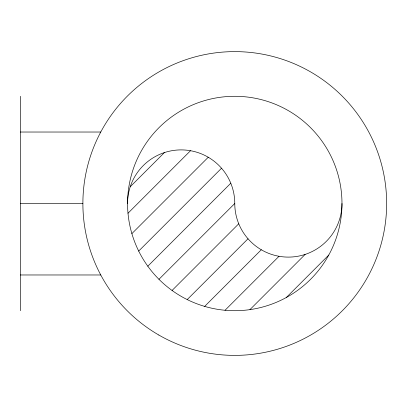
<?xml version="1.0" encoding="UTF-8"?>
<svg xmlns="http://www.w3.org/2000/svg" width="407" height="407" viewBox="0 0 407 407"><rect width="100%" height="100%" fill="white"/><g stroke="black" fill="none" stroke-linecap="round" stroke-linejoin="round"><path stroke-width="0.61" d="M130.25 186.727L164.387 152.589M128.001 213.232L190.517 150.717M131.878 233.618L208.252 157.244M138.69 251.063L221.525 168.223M147.807 266.203L230.784 183.226M158.959 279.309L234.768 203.5A53.607 53.607 0 0 0 181.166 149.893A53.607 53.607 0 0 0 127.559 203.5M172.069 290.461L238.751 223.779M187.205 299.583L248.011 238.777M204.655 306.395L261.289 249.761M225.04 310.266L279.024 256.283M249.934 309.63L305.153 254.411M286.319 297.502L328.77 255.052M20.35 132.026L100.758 132.026M20.35 203.5L82.891 203.5M20.35 274.974L100.758 274.974M20.35 96.291L20.35 310.709M341.977 203.5A107.209 107.209 0 0 1 181.166 296.347A107.209 107.209 0 0 1 181.166 110.653A107.209 107.209 0 0 1 341.977 203.5A53.607 53.607 0 0 1 288.375 257.107A53.607 53.607 0 0 1 234.768 203.5M158.827 335.032A151.882 151.882 0 0 0 386.65 203.5A151.882 151.882 0 0 0 158.827 71.968A151.882 151.882 0 0 0 158.827 335.032"/></g></svg>
